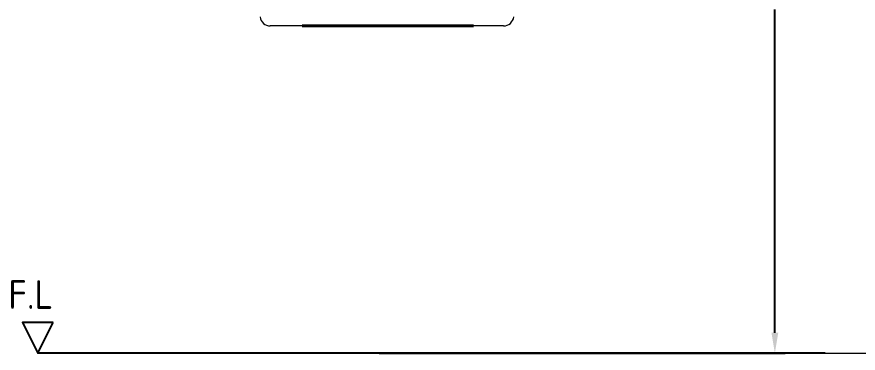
# Model space of a CAD drawing. Header units: millimetres. Extents: x 7014 to 9439, y -186 to 3244.
# Drawn here: x 7427 to 8245, y 732 to 1059 of the extents above; entities that cross this region are included whole.
import ezdxf
from ezdxf.lldxf.tags import DXFTag

# ---------------------------------------------------------------- set-up
doc = ezdxf.new("R2010")
doc.units = ezdxf.units.MM
doc.header["$LTSCALE"] = 0.1
doc.layers.add('AM_3', color=6, linetype='HIDDEN', lineweight=15)
doc.layers.add('OUT-LINE', color=132, linetype='Continuous', lineweight=40)
doc.layers.add('LAYER_02', color=7, linetype='Continuous')
doc.layers.add('MAIN', color=7, linetype='Continuous')
doc.styles.get("Standard").update_dxf_attribs({"font": 'isocp.shx', "bigfont": 'whgtxt.shx'})
tags = doc.linetypes.add('HIDDEN', pattern=[9.525, 6.35, -3.175]).pattern_tags.tags
tags[6:7] = [DXFTag(74, 4), DXFTag(75, 0), DXFTag(340, '0'), DXFTag(46, 1.0), DXFTag(50, 0.0), DXFTag(44, 0.0), DXFTag(45, 0.0)]
tags[4:5] = [DXFTag(74, 4), DXFTag(75, 0), DXFTag(340, '0'), DXFTag(46, 1.0), DXFTag(50, 0.0), DXFTag(44, 0.0), DXFTag(45, 0.0)]
doc.dimstyles.get("Standard").update_dxf_attribs({"dimscale": 10, "dimtxt": 3, "dimasz": 2, "dimexe": 1, "dimexo": 0, "dimgap": 1, "dimtad": 0, "dimtih": 1, "dimtoh": 1, "dimdec": 0, "dimdsep": 46, "dimtxsty": 'Standard', "dimcen": 2, "dimadec": 0, "dimazin": 0, "dimtfac": 1, "dimtdec": 4, "dimtmove": 0, "dimatfit": 3, "dimfxl": 0, "dimtolj": 1, "dimtzin": 0, "dimarcsym": 0})

# ---------------------------------------------------------------- blocks, each defined once
blk = doc.blocks.new('*D55')
at = {"color": 0, "lineweight": -2}
for p, q in [((8026.6, 1491.51), (8174.2, 1491.51)), ((8164.2, 1471.51), (8164.2, 1156.51)), ((8164.2, 751.51), (8164.2, 1066.51)), ((7779.1, 731.51), (8174.2, 731.51))]:
    blk.add_line(p, q, dxfattribs=at)
at = {"color": 0}
for points in [[(8160.86, 1471.51), (8167.53, 1471.51), (8164.2, 1491.51)], [(8160.86, 751.51), (8167.53, 751.51), (8164.2, 731.51)]]:
    blk.add_solid(points, dxfattribs=at)
at = {"layer": 'Defpoints', "color": 0}
for p in [(8026.6, 1491.51), (8164.2, 1491.51), (7779.1, 731.51)]:
    blk.add_point(p, dxfattribs=at)
at = {"color": 0, "insert": (8164.2, 1111.51), "char_height": 50, "attachment_point": 5}
blk.add_mtext('\\A1;760', dxfattribs=at)

msp = doc.modelspace()

# ---------------------------------------------------------------- linework, layer by layer
msp.add_line((8213.24, 731.51), (7447.2, 731.51))
at = {"layer": 'AM_3', "color": 0, "linetype": 'ByBlock'}
for p, q in [((7900.21, 1050.31), (7673.29, 1050.31)), ((8213.24, 731.51), (8985.25, 731.51))]:
    msp.add_line(p, q, dxfattribs=at)
for centre, start, end in [((7673.29, 1060.31), 186.13357, 270), ((7900.21, 1060.31), 270, 353.86643)]:
    msp.add_arc(centre, 10, start, end, dxfattribs=at)
at = {"layer": 'MAIN', "color": 0}
msp.add_lwpolyline([(7462.2, 761.51), (7432.2, 761.51), (7447.2, 731.51), (7462.2, 761.51)], dxfattribs=at)
at = {"layer": 'OUT-LINE', "color": 0}
msp.add_line((7704.44, 1050.31), (7871.08, 1050.31), dxfattribs=at)

# ---------------------------------------------------------------- texts
at = {"layer": 'LAYER_02', "color": 0}
msp.add_text('F.L', height=27.99, dxfattribs=at).set_placement((7418.5, 774.66))

# ---------------------------------------------------------------- dimensions: what is measured, and where the dimension line sits
at = {"color": 0}
dim = msp.add_linear_dim(base=(8164.2, 1491.51), p1=(7779.1, 731.51), p2=(8026.6, 1491.51), angle=90, dimstyle='Standard', override={"dimtxt": 5, "dimgap": 2}, dxfattribs=at)
dim.commit()
dim.dimension.update_dxf_attribs({"geometry": '*D55', "text_midpoint": (8164.2, 1111.51)})

doc.saveas('drawing.dxf')
